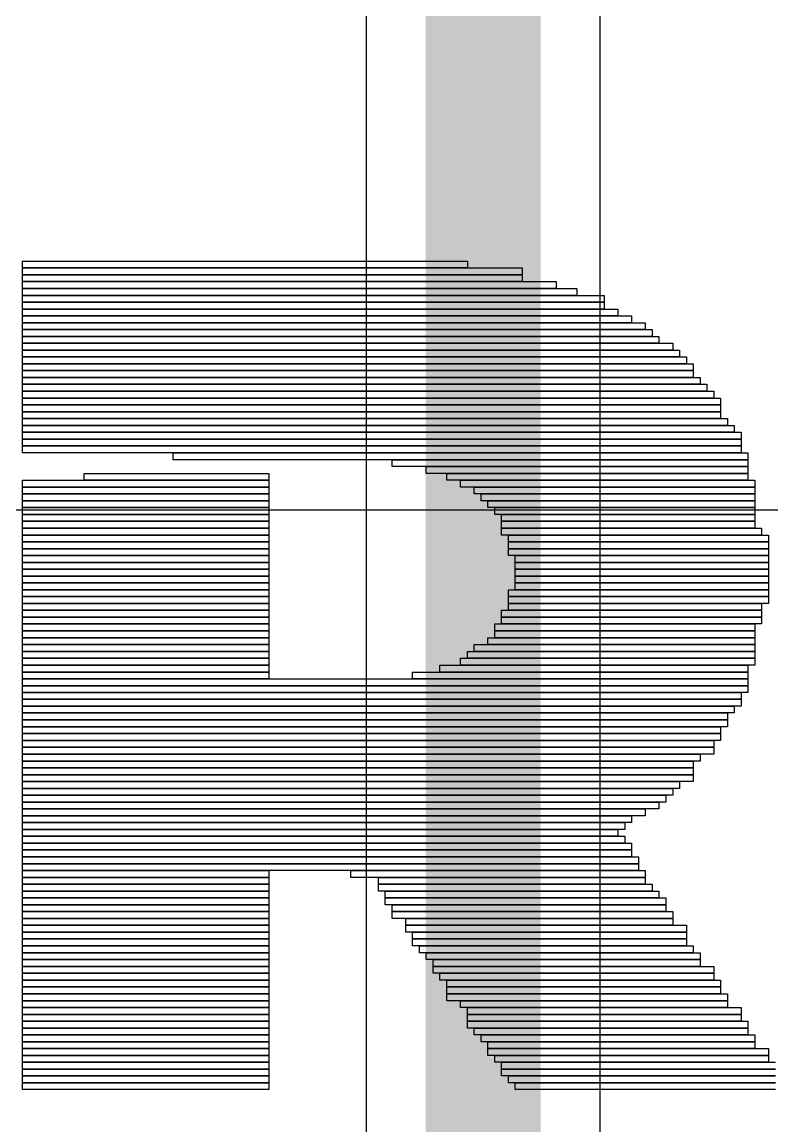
# Model space of a CAD drawing. Header units: millimetres. Extents: x -3 to 5381, y -54 to 5355.
# Drawn here: x 15.802 to 17.461, y -8.909 to -6.469 of the extents above; entities that cross this region are included whole.
import ezdxf

# ---------------------------------------------------------------- set-up
doc = ezdxf.new("R2010")
doc.units = ezdxf.units.MM
for name, color, linetype in [('BottomLayer', 5, 'Continuous'), ('TopLayer', 1, 'Continuous'), ('TopOverlay', 2, 'Continuous')]:
    doc.layers.add(name, color=color, linetype=linetype)

msp = doc.modelspace()

# ---------------------------------------------------------------- linework, layer by layer
at = {"layer": 'BottomLayer'}
for p, q in [((17.0807, -10.7929), (17.0807, -2.5956)), ((16.5627, -2.6139), (16.5627, -10.9002))]:
    msp.add_line(p, q, dxfattribs=at)
at = {"layer": 'BottomLayer', "const_width": 0.254}
msp.add_lwpolyline([(16.8217, -10.9002), (16.8217, -2.4928)], dxfattribs=at)
at = {"layer": 'TopLayer'}
msp.add_line((18.3397, -7.5481), (15.0122, -7.5481), dxfattribs=at)
at = {"layer": 'TopOverlay'}
for p, q in [((15.8027, -7.0124), (15.8027, -6.9974)), ((15.8027, -6.9974), (16.787, -6.9974)), ((16.787, -6.9974), (16.787, -7.0124)), ((16.787, -7.0124), (15.8027, -7.0124)), ((15.8027, -7.0277), (15.8027, -7.0124)), ((15.8027, -7.0124), (16.9079, -7.0124)), ((15.8027, -7.0427), (15.8027, -7.0277)), ((15.8027, -7.0277), (16.9079, -7.0277)), ((16.9079, -7.0277), (15.8027, -7.0277)), ((16.9079, -7.0124), (16.9079, -7.0277)), ((16.9079, -7.0277), (16.9079, -7.0427)), ((16.9079, -7.0427), (15.8027, -7.0427)), ((15.8027, -7.0579), (15.8027, -7.0427)), ((15.8027, -7.0427), (16.9836, -7.0427)), ((16.9836, -7.0427), (16.9836, -7.0579)), ((16.9836, -7.0579), (15.8027, -7.0579)), ((15.8027, -7.0731), (15.8027, -7.0579)), ((15.8027, -7.0579), (17.029, -7.0579)), ((17.029, -7.0731), (15.8027, -7.0731)), ((15.8027, -7.0881), (15.8027, -7.0731)), ((15.8027, -7.0731), (17.0898, -7.0731)), ((17.029, -7.0579), (17.029, -7.0731)), ((17.0898, -7.0731), (17.0898, -7.0881)), ((17.0898, -7.0881), (15.8027, -7.0881)), ((15.8027, -7.1034), (15.8027, -7.0881)), ((15.8027, -7.0881), (17.0898, -7.0881)), ((17.0898, -7.0881), (17.0898, -7.1034)), ((17.0898, -7.1034), (15.8027, -7.1034)), ((15.8027, -7.1184), (15.8027, -7.1034)), ((15.8027, -7.1034), (17.12, -7.1034)), ((17.12, -7.1184), (15.8027, -7.1184)), ((15.8027, -7.1336), (15.8027, -7.1184)), ((15.8027, -7.1184), (17.1502, -7.1184)), ((17.12, -7.1034), (17.12, -7.1184)), ((17.1502, -7.1184), (17.1502, -7.1336)), ((17.1502, -7.1336), (15.8027, -7.1336)), ((15.8027, -7.1488), (15.8027, -7.1336)), ((15.8027, -7.1336), (17.1804, -7.1336)), ((17.1804, -7.1488), (15.8027, -7.1488)), ((15.8027, -7.1638), (15.8027, -7.1488)), ((15.8027, -7.1488), (17.1957, -7.1488)), ((17.1804, -7.1336), (17.1804, -7.1488)), ((17.1957, -7.1488), (17.1957, -7.1638)), ((17.1957, -7.1638), (15.8027, -7.1638)), ((15.8027, -7.1791), (15.8027, -7.1638)), ((15.8027, -7.1638), (17.2107, -7.1638)), ((17.2107, -7.1638), (17.2107, -7.1791)), ((17.2107, -7.1791), (15.8027, -7.1791)), ((15.8027, -7.194), (15.8027, -7.1791)), ((15.8027, -7.1791), (17.2411, -7.1791)), ((17.2411, -7.194), (15.8027, -7.194)), ((15.8027, -7.2093), (15.8027, -7.194)), ((15.8027, -7.194), (17.2561, -7.194)), ((17.2411, -7.1791), (17.2411, -7.194)), ((17.2561, -7.194), (17.2561, -7.2093)), ((17.2561, -7.2093), (15.8027, -7.2093)), ((15.8027, -7.2245), (15.8027, -7.2093)), ((15.8027, -7.2093), (17.2714, -7.2093)), ((17.2714, -7.2093), (17.2714, -7.2245)), ((17.2714, -7.2245), (15.8027, -7.2245)), ((15.8027, -7.2395), (15.8027, -7.2245)), ((15.8027, -7.2245), (17.2864, -7.2245)), ((17.2864, -7.2395), (15.8027, -7.2395)), ((15.8027, -7.2547), (15.8027, -7.2395)), ((15.8027, -7.2395), (17.2864, -7.2395)), ((17.2864, -7.2245), (17.2864, -7.2395)), ((17.2864, -7.2395), (17.2864, -7.2547)), ((17.2864, -7.2547), (15.8027, -7.2547)), ((15.8027, -7.2697), (15.8027, -7.2547)), ((15.8027, -7.2547), (17.3016, -7.2547)), ((17.3016, -7.2697), (15.8027, -7.2697)), ((15.8027, -7.285), (15.8027, -7.2697)), ((15.8027, -7.2697), (17.3168, -7.2697)), ((17.3016, -7.2547), (17.3016, -7.2697)), ((17.3168, -7.2697), (17.3168, -7.285)), ((17.3168, -7.285), (15.8027, -7.285)), ((15.8027, -7.3002), (15.8027, -7.285)), ((15.8027, -7.285), (17.3318, -7.285)), ((17.3318, -7.285), (17.3318, -7.3002)), ((17.3318, -7.3002), (15.8027, -7.3002)), ((15.8027, -7.3152), (15.8027, -7.3002)), ((15.8027, -7.3002), (17.3471, -7.3002)), ((17.3471, -7.3152), (15.8027, -7.3152)), ((15.8027, -7.3304), (15.8027, -7.3152)), ((15.8027, -7.3152), (17.3471, -7.3152)), ((17.3471, -7.3002), (17.3471, -7.3152)), ((17.3471, -7.3152), (17.3471, -7.3304)), ((17.3471, -7.3304), (15.8027, -7.3304)), ((15.8027, -7.3454), (15.8027, -7.3304)), ((15.8027, -7.3304), (17.3471, -7.3304)), ((17.3471, -7.3304), (17.3471, -7.3454)), ((17.3471, -7.3454), (15.8027, -7.3454)), ((15.8027, -7.3607), (15.8027, -7.3454)), ((15.8027, -7.3454), (17.362, -7.3454)), ((17.362, -7.3607), (15.8027, -7.3607)), ((15.8027, -7.3759), (15.8027, -7.3607)), ((15.8027, -7.3607), (17.3773, -7.3607)), ((17.362, -7.3454), (17.362, -7.3607)), ((17.3773, -7.3607), (17.3773, -7.3759)), ((17.3773, -7.3759), (15.8027, -7.3759)), ((15.8027, -7.3909), (15.8027, -7.3759)), ((15.8027, -7.3759), (17.3925, -7.3759)), ((17.3925, -7.3909), (15.8027, -7.3909)), ((15.8027, -7.4061), (15.8027, -7.3909)), ((15.8027, -7.3909), (17.3925, -7.3909)), ((17.3925, -7.3759), (17.3925, -7.3909)), ((17.3925, -7.3909), (17.3925, -7.4061)), ((17.3925, -7.4061), (15.8027, -7.4061)), ((15.8027, -7.4211), (15.8027, -7.4061)), ((15.8027, -7.4061), (17.3925, -7.4061)), ((17.3925, -7.4061), (17.3925, -7.4211)), ((17.3925, -7.4211), (15.8027, -7.4211)), ((16.136, -7.4364), (16.136, -7.4211)), ((16.136, -7.4211), (17.4075, -7.4211)), ((17.4075, -7.4364), (16.136, -7.4364)), ((16.6204, -7.4516), (16.6204, -7.4364)), ((16.6204, -7.4364), (17.4075, -7.4364)), ((17.4075, -7.4211), (17.4075, -7.4364)), ((17.4075, -7.4364), (17.4075, -7.4516)), ((15.9391, -7.4818), (15.9391, -7.4666)), ((15.9391, -7.4666), (16.3478, -7.4666)), ((16.3478, -7.4666), (16.3478, -7.4818)), ((17.4075, -7.4516), (16.6204, -7.4516)), ((16.6961, -7.4666), (16.6961, -7.4516)), ((16.6961, -7.4516), (17.4075, -7.4516)), ((17.4075, -7.4666), (16.6961, -7.4666)), ((16.7415, -7.4818), (16.7415, -7.4666)), ((16.7415, -7.4666), (17.4075, -7.4666)), ((17.4075, -7.4516), (17.4075, -7.4666)), ((17.4075, -7.4666), (17.4075, -7.4818)), ((15.8027, -7.4968), (15.8027, -7.4818)), ((15.8027, -7.4818), (16.3478, -7.4818)), ((16.3478, -7.4818), (15.9391, -7.4818)), ((16.3478, -7.4818), (16.3478, -7.4968)), ((17.4075, -7.4818), (16.7415, -7.4818)), ((16.7717, -7.4968), (16.7717, -7.4818)), ((16.7717, -7.4818), (17.4227, -7.4818)), ((17.4227, -7.4818), (17.4227, -7.4968)), ((16.3478, -7.4968), (15.8027, -7.4968)), ((15.8027, -7.5121), (15.8027, -7.4968)), ((15.8027, -7.4968), (16.3478, -7.4968)), ((16.3478, -7.5121), (15.8027, -7.5121)), ((15.8027, -7.5273), (15.8027, -7.5121)), ((15.8027, -7.5121), (16.3478, -7.5121)), ((16.3478, -7.4968), (16.3478, -7.5121)), ((16.3478, -7.5121), (16.3478, -7.5273)), ((17.4227, -7.4968), (16.7717, -7.4968)), ((16.802, -7.5121), (16.802, -7.4968)), ((16.802, -7.4968), (17.4227, -7.4968)), ((17.4227, -7.5121), (16.802, -7.5121)), ((16.8172, -7.5273), (16.8172, -7.5121)), ((16.8172, -7.5121), (17.4227, -7.5121)), ((17.4227, -7.4968), (17.4227, -7.5121)), ((17.4227, -7.5121), (17.4227, -7.5273)), ((16.3478, -7.5273), (15.8027, -7.5273)), ((15.8027, -7.5423), (15.8027, -7.5273)), ((15.8027, -7.5273), (16.3478, -7.5273)), ((16.3478, -7.5273), (16.3478, -7.5423)), ((17.4227, -7.5273), (16.8172, -7.5273)), ((16.8322, -7.5423), (16.8322, -7.5273)), ((16.8322, -7.5273), (17.4227, -7.5273)), ((17.4227, -7.5273), (17.4227, -7.5423)), ((16.3478, -7.5423), (15.8027, -7.5423)), ((15.8027, -7.5575), (15.8027, -7.5423)), ((15.8027, -7.5423), (16.3478, -7.5423)), ((16.3478, -7.5575), (15.8027, -7.5575)), ((15.8027, -7.5725), (15.8027, -7.5575)), ((15.8027, -7.5575), (16.3478, -7.5575)), ((16.3478, -7.5423), (16.3478, -7.5575)), ((16.3478, -7.5575), (16.3478, -7.5725)), ((17.4227, -7.5423), (16.8322, -7.5423)), ((16.8474, -7.5575), (16.8474, -7.5423)), ((16.8474, -7.5423), (17.4227, -7.5423)), ((17.4227, -7.5575), (16.8474, -7.5575)), ((16.8627, -7.5725), (16.8627, -7.5575)), ((16.8627, -7.5575), (17.4227, -7.5575)), ((17.4227, -7.5423), (17.4227, -7.5575)), ((17.4227, -7.5575), (17.4227, -7.5725)), ((16.3478, -7.5725), (15.8027, -7.5725)), ((15.8027, -7.5877), (15.8027, -7.5725)), ((15.8027, -7.5725), (16.3478, -7.5725)), ((16.3478, -7.5877), (15.8027, -7.5877)), ((15.8027, -7.603), (15.8027, -7.5877)), ((15.8027, -7.5877), (16.3478, -7.5877)), ((16.3478, -7.5725), (16.3478, -7.5877)), ((16.3478, -7.5877), (16.3478, -7.603)), ((17.4227, -7.5725), (16.8627, -7.5725)), ((16.8627, -7.5877), (16.8627, -7.5725)), ((16.8627, -7.5725), (17.4227, -7.5725)), ((17.4227, -7.5877), (16.8627, -7.5877)), ((16.8627, -7.603), (16.8627, -7.5877)), ((16.8627, -7.5877), (17.4377, -7.5877)), ((17.4227, -7.5725), (17.4227, -7.5877)), ((17.4377, -7.5877), (17.4377, -7.603)), ((16.3478, -7.603), (15.8027, -7.603)), ((15.8027, -7.618), (15.8027, -7.603)), ((15.8027, -7.603), (16.3478, -7.603)), ((16.3478, -7.603), (16.3478, -7.618)), ((17.4377, -7.603), (16.8627, -7.603)), ((16.8777, -7.618), (16.8777, -7.603)), ((16.8777, -7.603), (17.453, -7.603)), ((17.453, -7.603), (17.453, -7.618)), ((16.3478, -7.618), (15.8027, -7.618)), ((15.8027, -7.6332), (15.8027, -7.618)), ((15.8027, -7.618), (16.3478, -7.618)), ((16.3478, -7.6332), (15.8027, -7.6332)), ((15.8027, -7.6482), (15.8027, -7.6332)), ((15.8027, -7.6332), (16.3478, -7.6332)), ((16.3478, -7.618), (16.3478, -7.6332)), ((16.3478, -7.6332), (16.3478, -7.6482)), ((17.453, -7.618), (16.8777, -7.618)), ((16.8777, -7.6332), (16.8777, -7.618)), ((16.8777, -7.618), (17.453, -7.618)), ((17.453, -7.6332), (16.8777, -7.6332)), ((16.8777, -7.6482), (16.8777, -7.6332)), ((16.8777, -7.6332), (17.453, -7.6332)), ((17.453, -7.618), (17.453, -7.6332)), ((17.453, -7.6332), (17.453, -7.6482)), ((16.3478, -7.6482), (15.8027, -7.6482)), ((15.8027, -7.6634), (15.8027, -7.6482)), ((15.8027, -7.6482), (16.3478, -7.6482)), ((16.3478, -7.6482), (16.3478, -7.6634)), ((17.453, -7.6482), (16.8777, -7.6482)), ((16.8929, -7.6634), (16.8929, -7.6482)), ((16.8929, -7.6482), (17.453, -7.6482)), ((17.453, -7.6482), (17.453, -7.6634)), ((16.3478, -7.6634), (15.8027, -7.6634)), ((15.8027, -7.6787), (15.8027, -7.6634)), ((15.8027, -7.6634), (16.3478, -7.6634)), ((16.3478, -7.6787), (15.8027, -7.6787)), ((15.8027, -7.6937), (15.8027, -7.6787)), ((15.8027, -7.6787), (16.3478, -7.6787)), ((16.3478, -7.6634), (16.3478, -7.6787)), ((16.3478, -7.6787), (16.3478, -7.6937)), ((17.453, -7.6634), (16.8929, -7.6634)), ((16.8929, -7.6787), (16.8929, -7.6634)), ((16.8929, -7.6634), (17.453, -7.6634)), ((17.453, -7.6787), (16.8929, -7.6787)), ((16.8929, -7.6937), (16.8929, -7.6787)), ((16.8929, -7.6787), (17.453, -7.6787)), ((17.453, -7.6634), (17.453, -7.6787)), ((17.453, -7.6787), (17.453, -7.6937)), ((16.3478, -7.6937), (15.8027, -7.6937)), ((15.8027, -7.7089), (15.8027, -7.6937)), ((15.8027, -7.6937), (16.3478, -7.6937)), ((16.3478, -7.7089), (15.8027, -7.7089)), ((15.8027, -7.7239), (15.8027, -7.7089)), ((15.8027, -7.7089), (16.3478, -7.7089)), ((16.3478, -7.6937), (16.3478, -7.7089)), ((16.3478, -7.7089), (16.3478, -7.7239)), ((17.453, -7.6937), (16.8929, -7.6937)), ((16.8929, -7.7089), (16.8929, -7.6937)), ((16.8929, -7.6937), (17.453, -7.6937)), ((17.453, -7.7089), (16.8929, -7.7089)), ((16.8929, -7.7239), (16.8929, -7.7089)), ((16.8929, -7.7089), (17.453, -7.7089)), ((17.453, -7.6937), (17.453, -7.7089)), ((17.453, -7.7089), (17.453, -7.7239)), ((16.3478, -7.7239), (15.8027, -7.7239)), ((15.8027, -7.7391), (15.8027, -7.7239)), ((15.8027, -7.7239), (16.3478, -7.7239)), ((16.3478, -7.7239), (16.3478, -7.7391)), ((16.8777, -7.7391), (16.8777, -7.7239)), ((16.8777, -7.7239), (17.453, -7.7239)), ((17.453, -7.7239), (16.8929, -7.7239)), ((17.453, -7.7239), (17.453, -7.7391)), ((16.3478, -7.7391), (15.8027, -7.7391)), ((15.8027, -7.7544), (15.8027, -7.7391)), ((15.8027, -7.7391), (16.3478, -7.7391)), ((16.3478, -7.7544), (15.8027, -7.7544)), ((15.8027, -7.7694), (15.8027, -7.7544)), ((15.8027, -7.7544), (16.3478, -7.7544)), ((16.3478, -7.7391), (16.3478, -7.7544)), ((16.3478, -7.7544), (16.3478, -7.7694)), ((17.453, -7.7391), (16.8777, -7.7391)), ((16.8777, -7.7544), (16.8777, -7.7391)), ((16.8777, -7.7391), (17.453, -7.7391)), ((17.453, -7.7544), (16.8777, -7.7544)), ((16.8777, -7.7694), (16.8777, -7.7544)), ((16.8777, -7.7544), (17.4377, -7.7544)), ((17.4377, -7.7544), (17.4377, -7.7694)), ((17.453, -7.7391), (17.453, -7.7544)), ((16.3478, -7.7694), (15.8027, -7.7694)), ((15.8027, -7.7846), (15.8027, -7.7694)), ((15.8027, -7.7694), (16.3478, -7.7694)), ((16.3478, -7.7694), (16.3478, -7.7846)), ((16.8627, -7.7846), (16.8627, -7.7694)), ((16.8627, -7.7694), (17.4377, -7.7694)), ((17.4377, -7.7694), (16.8777, -7.7694)), ((17.4377, -7.7694), (17.4377, -7.7846)), ((16.3478, -7.7846), (15.8027, -7.7846)), ((15.8027, -7.7996), (15.8027, -7.7846)), ((15.8027, -7.7846), (16.3478, -7.7846)), ((16.3478, -7.7996), (15.8027, -7.7996)), ((15.8027, -7.8148), (15.8027, -7.7996)), ((15.8027, -7.7996), (16.3478, -7.7996)), ((16.3478, -7.7846), (16.3478, -7.7996)), ((16.3478, -7.7996), (16.3478, -7.8148)), ((16.8474, -7.8148), (16.8474, -7.7996)), ((16.8474, -7.7996), (17.4227, -7.7996)), ((17.4377, -7.7846), (16.8627, -7.7846)), ((16.8627, -7.7996), (16.8627, -7.7846)), ((16.8627, -7.7846), (17.4377, -7.7846)), ((17.4377, -7.7996), (16.8627, -7.7996)), ((17.4227, -7.7996), (17.4227, -7.8148)), ((17.4377, -7.7846), (17.4377, -7.7996)), ((16.3478, -7.8148), (15.8027, -7.8148)), ((15.8027, -7.8301), (15.8027, -7.8148)), ((15.8027, -7.8148), (16.3478, -7.8148)), ((16.3478, -7.8301), (15.8027, -7.8301)), ((15.8027, -7.845), (15.8027, -7.8301)), ((15.8027, -7.8301), (16.3478, -7.8301)), ((16.3478, -7.8148), (16.3478, -7.8301)), ((16.3478, -7.8301), (16.3478, -7.845)), ((16.8322, -7.845), (16.8322, -7.8301)), ((16.8322, -7.8301), (17.4227, -7.8301)), ((17.4227, -7.8148), (16.8474, -7.8148)), ((16.8474, -7.8301), (16.8474, -7.8148)), ((16.8474, -7.8148), (17.4227, -7.8148)), ((17.4227, -7.8301), (16.8474, -7.8301)), ((17.4227, -7.8148), (17.4227, -7.8301)), ((17.4227, -7.8301), (17.4227, -7.845)), ((16.3478, -7.845), (15.8027, -7.845)), ((15.8027, -7.8603), (15.8027, -7.845)), ((15.8027, -7.845), (16.3478, -7.845)), ((16.3478, -7.845), (16.3478, -7.8603)), ((16.802, -7.8603), (16.802, -7.845)), ((16.802, -7.845), (17.4227, -7.845)), ((17.4227, -7.845), (16.8322, -7.845)), ((17.4227, -7.845), (17.4227, -7.8603)), ((16.3478, -7.8603), (15.8027, -7.8603)), ((15.8027, -7.8753), (15.8027, -7.8603)), ((15.8027, -7.8603), (16.3478, -7.8603)), ((16.3478, -7.8753), (15.8027, -7.8753)), ((15.8027, -7.8905), (15.8027, -7.8753)), ((15.8027, -7.8753), (16.3478, -7.8753)), ((16.3478, -7.8603), (16.3478, -7.8753)), ((16.3478, -7.8753), (16.3478, -7.8905)), ((16.7717, -7.8905), (16.7717, -7.8753)), ((16.7717, -7.8753), (17.4227, -7.8753)), ((16.787, -7.8753), (16.787, -7.8603)), ((16.787, -7.8603), (17.4227, -7.8603)), ((17.4227, -7.8753), (16.787, -7.8753)), ((17.4227, -7.8603), (16.802, -7.8603)), ((17.4227, -7.8603), (17.4227, -7.8753)), ((17.4227, -7.8753), (17.4227, -7.8905)), ((16.3478, -7.8905), (15.8027, -7.8905)), ((15.8027, -7.9058), (15.8027, -7.8905)), ((15.8027, -7.8905), (16.3478, -7.8905)), ((16.3478, -7.9058), (15.8027, -7.9058)), ((15.8027, -7.9207), (15.8027, -7.9058)), ((15.8027, -7.9058), (16.3478, -7.9058)), ((16.3478, -7.8905), (16.3478, -7.9058)), ((16.3478, -7.9058), (16.3478, -7.9207)), ((16.6658, -7.9207), (16.6658, -7.9058)), ((16.6658, -7.9058), (17.4075, -7.9058)), ((16.7263, -7.9058), (16.7263, -7.8905)), ((16.7263, -7.8905), (17.4075, -7.8905)), ((17.4075, -7.9058), (16.7263, -7.9058)), ((17.4227, -7.8905), (16.7717, -7.8905)), ((17.4075, -7.8905), (17.4075, -7.9058)), ((17.4075, -7.9058), (17.4075, -7.9207)), ((15.8027, -7.936), (15.8027, -7.9207)), ((15.8027, -7.9207), (17.4075, -7.9207)), ((16.3478, -7.9207), (15.8027, -7.9207)), ((17.4075, -7.9207), (16.6658, -7.9207)), ((17.4075, -7.9207), (17.4075, -7.936)), ((17.4075, -7.936), (15.8027, -7.936)), ((15.8027, -7.951), (15.8027, -7.936)), ((15.8027, -7.936), (17.4075, -7.936)), ((17.4075, -7.951), (15.8027, -7.951)), ((15.8027, -7.9662), (15.8027, -7.951)), ((15.8027, -7.951), (17.3925, -7.951)), ((17.3925, -7.951), (17.3925, -7.9662)), ((17.4075, -7.936), (17.4075, -7.951)), ((17.3925, -7.9662), (15.8027, -7.9662)), ((15.8027, -7.9814), (15.8027, -7.9662)), ((15.8027, -7.9662), (17.3925, -7.9662)), ((17.3925, -7.9662), (17.3925, -7.9814)), ((17.3925, -7.9814), (15.8027, -7.9814)), ((15.8027, -7.9964), (15.8027, -7.9814)), ((15.8027, -7.9814), (17.3773, -7.9814)), ((17.3773, -7.9964), (15.8027, -7.9964)), ((15.8027, -8.0117), (15.8027, -7.9964)), ((15.8027, -7.9964), (17.362, -7.9964)), ((17.362, -7.9964), (17.362, -8.0117)), ((17.3773, -7.9814), (17.3773, -7.9964)), ((17.362, -8.0117), (15.8027, -8.0117)), ((15.8027, -8.0269), (15.8027, -8.0117)), ((15.8027, -8.0117), (17.362, -8.0117)), ((17.362, -8.0269), (15.8027, -8.0269)), ((15.8027, -8.0419), (15.8027, -8.0269)), ((15.8027, -8.0269), (17.3471, -8.0269)), ((17.3471, -8.0269), (17.3471, -8.0419)), ((17.362, -8.0117), (17.362, -8.0269)), ((17.3471, -8.0419), (15.8027, -8.0419)), ((15.8027, -8.0571), (15.8027, -8.0419)), ((15.8027, -8.0419), (17.3471, -8.0419)), ((17.3471, -8.0419), (17.3471, -8.0571)), ((17.3471, -8.0571), (15.8027, -8.0571)), ((15.8027, -8.0721), (15.8027, -8.0571)), ((15.8027, -8.0571), (17.3318, -8.0571)), ((17.3318, -8.0721), (15.8027, -8.0721)), ((15.8027, -8.0874), (15.8027, -8.0721)), ((15.8027, -8.0721), (17.3318, -8.0721)), ((17.3318, -8.0571), (17.3318, -8.0721)), ((17.3318, -8.0721), (17.3318, -8.0874)), ((17.3318, -8.0874), (15.8027, -8.0874)), ((15.8027, -8.1026), (15.8027, -8.0874)), ((15.8027, -8.0874), (17.3016, -8.0874)), ((17.3016, -8.0874), (17.3016, -8.1026)), ((17.3016, -8.1026), (15.8027, -8.1026)), ((15.8027, -8.1176), (15.8027, -8.1026)), ((15.8027, -8.1026), (17.2864, -8.1026)), ((17.2864, -8.1176), (15.8027, -8.1176)), ((15.8027, -8.1328), (15.8027, -8.1176)), ((15.8027, -8.1176), (17.2864, -8.1176)), ((17.2864, -8.1026), (17.2864, -8.1176)), ((17.2864, -8.1176), (17.2864, -8.1328)), ((17.2864, -8.1328), (15.8027, -8.1328)), ((15.8027, -8.1478), (15.8027, -8.1328)), ((15.8027, -8.1328), (17.2864, -8.1328)), ((17.2864, -8.1478), (15.8027, -8.1478)), ((15.8027, -8.1631), (15.8027, -8.1478)), ((15.8027, -8.1478), (17.2561, -8.1478)), ((17.2561, -8.1478), (17.2561, -8.1631)), ((17.2864, -8.1328), (17.2864, -8.1478)), ((17.2561, -8.1631), (15.8027, -8.1631)), ((15.8027, -8.1783), (15.8027, -8.1631)), ((15.8027, -8.1631), (17.2411, -8.1631)), ((17.2411, -8.1631), (17.2411, -8.1783)), ((17.2411, -8.1783), (15.8027, -8.1783)), ((15.8027, -8.1933), (15.8027, -8.1783)), ((15.8027, -8.1783), (17.2259, -8.1783)), ((17.2259, -8.1933), (15.8027, -8.1933)), ((15.8027, -8.2085), (15.8027, -8.1933)), ((15.8027, -8.1933), (17.2107, -8.1933)), ((17.2107, -8.1933), (17.2107, -8.2085)), ((17.2259, -8.1783), (17.2259, -8.1933)), ((17.2107, -8.2085), (15.8027, -8.2085)), ((15.8027, -8.2235), (15.8027, -8.2085)), ((15.8027, -8.2085), (17.1804, -8.2085)), ((17.1804, -8.2235), (15.8027, -8.2235)), ((15.8027, -8.2387), (15.8027, -8.2235)), ((15.8027, -8.2235), (17.1502, -8.2235)), ((17.1502, -8.2235), (17.1502, -8.2387)), ((17.1804, -8.2085), (17.1804, -8.2235)), ((17.1502, -8.2387), (15.8027, -8.2387)), ((15.8027, -8.254), (15.8027, -8.2387)), ((15.8027, -8.2387), (17.135, -8.2387)), ((17.135, -8.2387), (17.135, -8.254)), ((17.135, -8.254), (15.8027, -8.254)), ((15.8027, -8.269), (15.8027, -8.254)), ((15.8027, -8.254), (17.12, -8.254)), ((17.12, -8.269), (15.8027, -8.269)), ((15.8027, -8.2842), (15.8027, -8.269)), ((15.8027, -8.269), (17.135, -8.269)), ((17.12, -8.254), (17.12, -8.269)), ((17.135, -8.269), (17.135, -8.2842)), ((17.135, -8.2842), (15.8027, -8.2842)), ((15.8027, -8.2992), (15.8027, -8.2842)), ((15.8027, -8.2842), (17.1502, -8.2842)), ((17.1502, -8.2842), (17.1502, -8.2992)), ((17.1502, -8.2992), (15.8027, -8.2992)), ((15.8027, -8.3144), (15.8027, -8.2992)), ((15.8027, -8.2992), (17.1502, -8.2992)), ((17.1502, -8.3144), (15.8027, -8.3144)), ((15.8027, -8.3297), (15.8027, -8.3144)), ((15.8027, -8.3144), (17.1654, -8.3144)), ((17.1502, -8.2992), (17.1502, -8.3144)), ((17.1654, -8.3144), (17.1654, -8.3297)), ((17.1654, -8.3297), (15.8027, -8.3297)), ((15.8027, -8.3447), (15.8027, -8.3297)), ((15.8027, -8.3297), (17.1654, -8.3297)), ((17.1654, -8.3447), (15.8027, -8.3447)), ((15.8027, -8.3599), (15.8027, -8.3447)), ((15.8027, -8.3447), (16.3478, -8.3447)), ((16.3478, -8.3447), (16.3478, -8.3599)), ((16.5294, -8.3599), (16.5294, -8.3447)), ((16.5294, -8.3447), (17.1804, -8.3447)), ((17.1654, -8.3297), (17.1654, -8.3447)), ((17.1804, -8.3447), (17.1804, -8.3599)), ((16.3478, -8.3599), (15.8027, -8.3599)), ((15.8027, -8.3749), (15.8027, -8.3599)), ((15.8027, -8.3599), (16.3478, -8.3599)), ((16.3478, -8.3599), (16.3478, -8.3749)), ((17.1804, -8.3599), (16.5294, -8.3599)), ((16.5901, -8.3749), (16.5901, -8.3599)), ((16.5901, -8.3599), (17.1804, -8.3599)), ((17.1804, -8.3599), (17.1804, -8.3749)), ((16.3478, -8.3749), (15.8027, -8.3749)), ((15.8027, -8.3901), (15.8027, -8.3749)), ((15.8027, -8.3749), (16.3478, -8.3749)), ((16.3478, -8.3901), (15.8027, -8.3901)), ((15.8027, -8.4054), (15.8027, -8.3901)), ((15.8027, -8.3901), (16.3478, -8.3901)), ((16.3478, -8.3749), (16.3478, -8.3901)), ((16.3478, -8.3901), (16.3478, -8.4054)), ((17.1804, -8.3749), (16.5901, -8.3749)), ((16.5901, -8.3901), (16.5901, -8.3749)), ((16.5901, -8.3749), (17.1957, -8.3749)), ((17.1957, -8.3901), (16.5901, -8.3901)), ((16.6051, -8.4054), (16.6051, -8.3901)), ((16.6051, -8.3901), (17.2107, -8.3901)), ((17.1957, -8.3749), (17.1957, -8.3901)), ((17.2107, -8.3901), (17.2107, -8.4054)), ((16.3478, -8.4054), (15.8027, -8.4054)), ((15.8027, -8.4204), (15.8027, -8.4054)), ((15.8027, -8.4054), (16.3478, -8.4054)), ((16.3478, -8.4054), (16.3478, -8.4204)), ((17.2107, -8.4054), (16.6051, -8.4054)), ((16.6051, -8.4204), (16.6051, -8.4054)), ((16.6051, -8.4054), (17.2259, -8.4054)), ((17.2259, -8.4054), (17.2259, -8.4204)), ((16.3478, -8.4204), (15.8027, -8.4204)), ((15.8027, -8.4356), (15.8027, -8.4204)), ((15.8027, -8.4204), (16.3478, -8.4204)), ((16.3478, -8.4356), (15.8027, -8.4356)), ((15.8027, -8.4506), (15.8027, -8.4356)), ((15.8027, -8.4356), (16.3478, -8.4356)), ((16.3478, -8.4204), (16.3478, -8.4356)), ((16.3478, -8.4356), (16.3478, -8.4506)), ((17.2259, -8.4204), (16.6051, -8.4204)), ((16.6204, -8.4356), (16.6204, -8.4204)), ((16.6204, -8.4204), (17.2259, -8.4204)), ((17.2259, -8.4356), (16.6204, -8.4356)), ((16.6204, -8.4506), (16.6204, -8.4356)), ((16.6204, -8.4356), (17.2411, -8.4356)), ((17.2259, -8.4204), (17.2259, -8.4356)), ((17.2411, -8.4356), (17.2411, -8.4506)), ((16.3478, -8.4506), (15.8027, -8.4506)), ((15.8027, -8.4658), (15.8027, -8.4506)), ((15.8027, -8.4506), (16.3478, -8.4506)), ((16.3478, -8.4658), (15.8027, -8.4658)), ((15.8027, -8.4811), (15.8027, -8.4658)), ((15.8027, -8.4658), (16.3478, -8.4658)), ((16.3478, -8.4506), (16.3478, -8.4658)), ((16.3478, -8.4658), (16.3478, -8.4811)), ((17.2411, -8.4506), (16.6204, -8.4506)), ((16.6506, -8.4658), (16.6506, -8.4506)), ((16.6506, -8.4506), (17.2411, -8.4506)), ((17.2411, -8.4658), (16.6506, -8.4658)), ((16.6506, -8.4811), (16.6506, -8.4658)), ((16.6506, -8.4658), (17.2714, -8.4658)), ((17.2411, -8.4506), (17.2411, -8.4658)), ((17.2714, -8.4658), (17.2714, -8.4811)), ((16.3478, -8.4811), (15.8027, -8.4811)), ((15.8027, -8.496), (15.8027, -8.4811)), ((15.8027, -8.4811), (16.3478, -8.4811)), ((16.3478, -8.4811), (16.3478, -8.496)), ((17.2714, -8.4811), (16.6506, -8.4811)), ((16.6658, -8.496), (16.6658, -8.4811)), ((16.6658, -8.4811), (17.2714, -8.4811)), ((17.2714, -8.4811), (17.2714, -8.496)), ((16.3478, -8.496), (15.8027, -8.496)), ((15.8027, -8.5113), (15.8027, -8.496)), ((15.8027, -8.496), (16.3478, -8.496)), ((16.3478, -8.5113), (15.8027, -8.5113)), ((15.8027, -8.5263), (15.8027, -8.5113)), ((15.8027, -8.5113), (16.3478, -8.5113)), ((16.3478, -8.496), (16.3478, -8.5113)), ((16.3478, -8.5113), (16.3478, -8.5263)), ((17.2714, -8.496), (16.6658, -8.496)), ((16.6658, -8.5113), (16.6658, -8.496)), ((16.6658, -8.496), (17.2714, -8.496)), ((17.2714, -8.5113), (16.6658, -8.5113)), ((16.6808, -8.5263), (16.6808, -8.5113)), ((16.6808, -8.5113), (17.2864, -8.5113)), ((17.2714, -8.496), (17.2714, -8.5113)), ((17.2864, -8.5113), (17.2864, -8.5263)), ((16.3478, -8.5263), (15.8027, -8.5263)), ((15.8027, -8.5415), (15.8027, -8.5263)), ((15.8027, -8.5263), (16.3478, -8.5263)), ((16.3478, -8.5263), (16.3478, -8.5415)), ((17.2864, -8.5263), (16.6808, -8.5263)), ((16.6961, -8.5415), (16.6961, -8.5263)), ((16.6961, -8.5263), (17.3016, -8.5263)), ((17.3016, -8.5263), (17.3016, -8.5415)), ((16.3478, -8.5415), (15.8027, -8.5415)), ((15.8027, -8.5568), (15.8027, -8.5415)), ((15.8027, -8.5415), (16.3478, -8.5415)), ((16.3478, -8.5568), (15.8027, -8.5568)), ((15.8027, -8.5717), (15.8027, -8.5568)), ((15.8027, -8.5568), (16.3478, -8.5568)), ((16.3478, -8.5415), (16.3478, -8.5568)), ((16.3478, -8.5568), (16.3478, -8.5717)), ((17.3016, -8.5415), (16.6961, -8.5415)), ((16.7113, -8.5568), (16.7113, -8.5415)), ((16.7113, -8.5415), (17.3016, -8.5415)), ((17.3016, -8.5568), (16.7113, -8.5568)), ((16.7113, -8.5717), (16.7113, -8.5568)), ((16.7113, -8.5568), (17.3318, -8.5568)), ((17.3016, -8.5415), (17.3016, -8.5568)), ((17.3318, -8.5568), (17.3318, -8.5717)), ((16.3478, -8.5717), (15.8027, -8.5717)), ((15.8027, -8.587), (15.8027, -8.5717)), ((15.8027, -8.5717), (16.3478, -8.5717)), ((16.3478, -8.587), (15.8027, -8.587)), ((15.8027, -8.602), (15.8027, -8.587)), ((15.8027, -8.587), (16.3478, -8.587)), ((16.3478, -8.5717), (16.3478, -8.587)), ((16.3478, -8.587), (16.3478, -8.602)), ((17.3318, -8.5717), (16.7113, -8.5717)), ((16.7263, -8.587), (16.7263, -8.5717)), ((16.7263, -8.5717), (17.3318, -8.5717)), ((17.3318, -8.587), (16.7263, -8.587)), ((16.7415, -8.602), (16.7415, -8.587)), ((16.7415, -8.587), (17.3471, -8.587)), ((17.3318, -8.5717), (17.3318, -8.587)), ((17.3471, -8.587), (17.3471, -8.602)), ((16.3478, -8.602), (15.8027, -8.602)), ((15.8027, -8.6172), (15.8027, -8.602)), ((15.8027, -8.602), (16.3478, -8.602)), ((16.3478, -8.602), (16.3478, -8.6172)), ((17.3471, -8.602), (16.7415, -8.602)), ((16.7415, -8.6172), (16.7415, -8.602)), ((16.7415, -8.602), (17.3471, -8.602)), ((17.3471, -8.602), (17.3471, -8.6172)), ((16.3478, -8.6172), (15.8027, -8.6172)), ((15.8027, -8.6324), (15.8027, -8.6172)), ((15.8027, -8.6172), (16.3478, -8.6172)), ((16.3478, -8.6324), (15.8027, -8.6324)), ((15.8027, -8.6474), (15.8027, -8.6324)), ((15.8027, -8.6324), (16.3478, -8.6324)), ((16.3478, -8.6172), (16.3478, -8.6324)), ((16.3478, -8.6324), (16.3478, -8.6474)), ((17.3471, -8.6172), (16.7415, -8.6172)), ((16.7415, -8.6324), (16.7415, -8.6172)), ((16.7415, -8.6172), (17.362, -8.6172)), ((17.362, -8.6324), (16.7415, -8.6324)), ((16.7717, -8.6474), (16.7717, -8.6324)), ((16.7717, -8.6324), (17.362, -8.6324)), ((17.362, -8.6172), (17.362, -8.6324)), ((17.362, -8.6324), (17.362, -8.6474)), ((16.3478, -8.6474), (15.8027, -8.6474)), ((15.8027, -8.6627), (15.8027, -8.6474)), ((15.8027, -8.6474), (16.3478, -8.6474)), ((16.3478, -8.6627), (15.8027, -8.6627)), ((15.8027, -8.6777), (15.8027, -8.6627)), ((15.8027, -8.6627), (16.3478, -8.6627)), ((16.3478, -8.6474), (16.3478, -8.6627)), ((16.3478, -8.6627), (16.3478, -8.6777)), ((17.362, -8.6474), (16.7717, -8.6474)), ((16.787, -8.6627), (16.787, -8.6474)), ((16.787, -8.6474), (17.3925, -8.6474)), ((17.3925, -8.6627), (16.787, -8.6627)), ((16.787, -8.6777), (16.787, -8.6627)), ((16.787, -8.6627), (17.3925, -8.6627)), ((17.3925, -8.6474), (17.3925, -8.6627)), ((17.3925, -8.6627), (17.3925, -8.6777)), ((16.3478, -8.6777), (15.8027, -8.6777)), ((15.8027, -8.6929), (15.8027, -8.6777)), ((15.8027, -8.6777), (16.3478, -8.6777)), ((16.3478, -8.6777), (16.3478, -8.6929)), ((17.3925, -8.6777), (16.787, -8.6777)), ((16.787, -8.6929), (16.787, -8.6777)), ((16.787, -8.6777), (17.4075, -8.6777)), ((17.4075, -8.6777), (17.4075, -8.6929)), ((16.3478, -8.6929), (15.8027, -8.6929)), ((15.8027, -8.7081), (15.8027, -8.6929)), ((15.8027, -8.6929), (16.3478, -8.6929)), ((16.3478, -8.7081), (15.8027, -8.7081)), ((15.8027, -8.7231), (15.8027, -8.7081)), ((15.8027, -8.7081), (16.3478, -8.7081)), ((16.3478, -8.6929), (16.3478, -8.7081)), ((16.3478, -8.7081), (16.3478, -8.7231)), ((17.4075, -8.6929), (16.787, -8.6929)), ((16.802, -8.7081), (16.802, -8.6929)), ((16.802, -8.6929), (17.4075, -8.6929)), ((17.4075, -8.7081), (16.802, -8.7081)), ((16.8172, -8.7231), (16.8172, -8.7081)), ((16.8172, -8.7081), (17.4227, -8.7081)), ((17.4075, -8.6929), (17.4075, -8.7081)), ((17.4227, -8.7081), (17.4227, -8.7231)), ((16.3478, -8.7231), (15.8027, -8.7231)), ((15.8027, -8.7384), (15.8027, -8.7231)), ((15.8027, -8.7231), (16.3478, -8.7231)), ((16.3478, -8.7231), (16.3478, -8.7384)), ((17.4227, -8.7231), (16.8172, -8.7231)), ((16.8322, -8.7384), (16.8322, -8.7231)), ((16.8322, -8.7231), (17.4227, -8.7231)), ((17.4227, -8.7231), (17.4227, -8.7384)), ((16.3478, -8.7384), (15.8027, -8.7384)), ((15.8027, -8.7533), (15.8027, -8.7384)), ((15.8027, -8.7384), (16.3478, -8.7384)), ((16.3478, -8.7533), (15.8027, -8.7533)), ((15.8027, -8.7686), (15.8027, -8.7533)), ((15.8027, -8.7533), (16.3478, -8.7533)), ((16.3478, -8.7384), (16.3478, -8.7533)), ((16.3478, -8.7533), (16.3478, -8.7686)), ((17.4227, -8.7384), (16.8322, -8.7384)), ((16.8322, -8.7533), (16.8322, -8.7384)), ((16.8322, -8.7384), (17.453, -8.7384)), ((17.453, -8.7533), (16.8322, -8.7533)), ((16.8474, -8.7686), (16.8474, -8.7533)), ((16.8474, -8.7533), (17.453, -8.7533)), ((17.453, -8.7384), (17.453, -8.7533)), ((17.453, -8.7533), (17.453, -8.7686)), ((16.3478, -8.7686), (15.8027, -8.7686)), ((15.8027, -8.7838), (15.8027, -8.7686)), ((15.8027, -8.7686), (16.3478, -8.7686)), ((16.3478, -8.7838), (15.8027, -8.7838)), ((15.8027, -8.7988), (15.8027, -8.7838)), ((15.8027, -8.7838), (16.3478, -8.7838)), ((16.3478, -8.7686), (16.3478, -8.7838)), ((16.3478, -8.7838), (16.3478, -8.7988)), ((17.453, -8.7686), (16.8474, -8.7686)), ((16.8627, -8.7838), (16.8627, -8.7686)), ((16.8627, -8.7686), (17.4682, -8.7686)), ((17.4682, -8.7838), (16.8627, -8.7838)), ((16.8627, -8.7988), (16.8627, -8.7838)), ((16.8627, -8.7838), (17.4682, -8.7838)), ((16.3478, -8.7988), (15.8027, -8.7988)), ((15.8027, -8.8141), (15.8027, -8.7988)), ((15.8027, -8.7988), (16.3478, -8.7988)), ((16.3478, -8.7988), (16.3478, -8.8141)), ((17.4682, -8.7988), (16.8627, -8.7988)), ((16.8777, -8.8141), (16.8777, -8.7988)), ((16.8777, -8.7988), (17.4682, -8.7988)), ((16.3478, -8.8141), (15.8027, -8.8141)), ((15.8027, -8.829), (15.8027, -8.8141)), ((15.8027, -8.8141), (16.3478, -8.8141)), ((16.3478, -8.829), (15.8027, -8.829)), ((16.3478, -8.8141), (16.3478, -8.829)), ((17.4682, -8.8141), (16.8777, -8.8141)), ((16.8929, -8.829), (16.8929, -8.8141)), ((16.8929, -8.8141), (17.4682, -8.8141)), ((17.4682, -8.829), (16.8929, -8.829))]:
    msp.add_line(p, q, dxfattribs=at)

doc.saveas('drawing.dxf')
